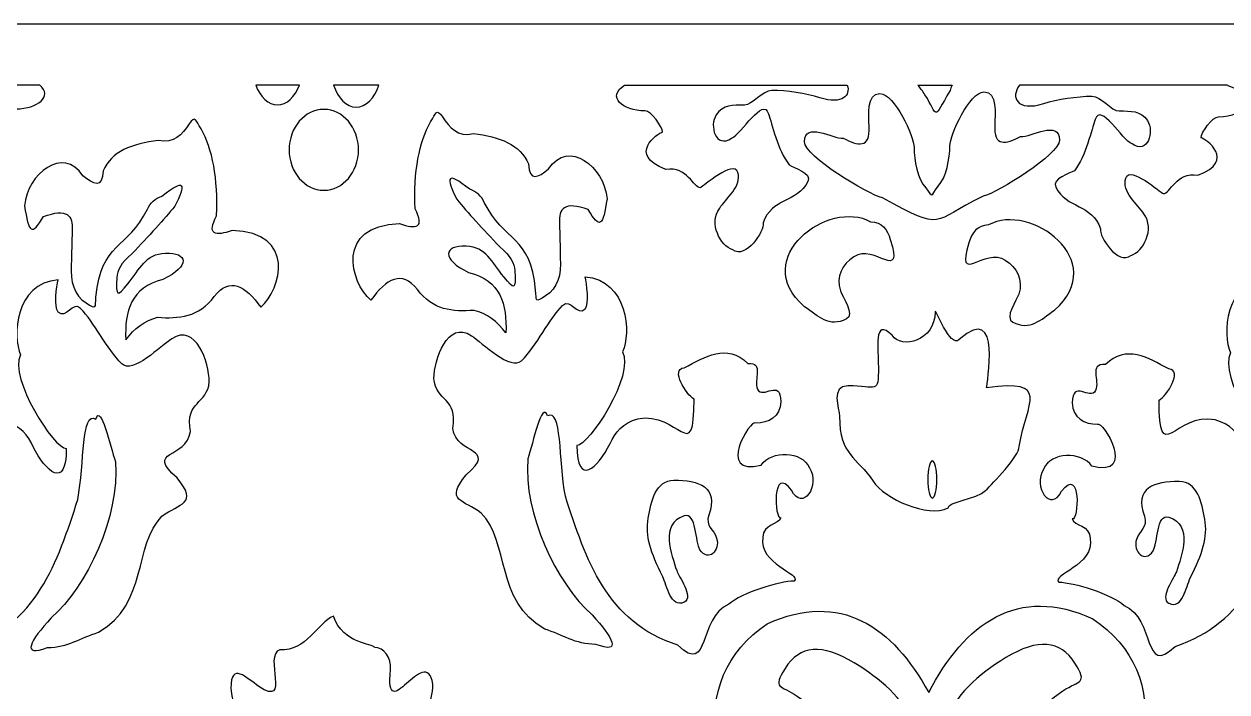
# Model space of a CAD drawing. Header units: centimetres. Extents: x 1.5 to 14.1, y -9 to -1.5.
# Drawn here: x 6.787 to 10.744, y -3.678 to -1.481 of the extents above; entities that cross this region are included whole.
import ezdxf

# ---------------------------------------------------------------- set-up
doc = ezdxf.new("R2010")
doc.units = ezdxf.units.CM
doc.header["$MEASUREMENT"] = 0
doc.layers.add('layer 1', color=7, linetype='Continuous')

msp = doc.modelspace()

# ---------------------------------------------------------------- linework, layer by layer
at = {"layer": 'layer 1', "color": 250}
for points, knots in [([(1.76456, -9.00021), (1.76456, -9.00021), (1.50051, -9.00021), (1.50051, -9.00021), (1.50051, -9.00021), (1.50051, -9.00021), (1.50051, -1.48079), (1.50051, -1.48079), (1.50051, -1.48079), (1.50051, -1.48079), (14.10186, -1.48079), (14.10186, -1.48079), (14.10186, -1.48079), (14.10186, -1.48079), (14.10186, -9.00021), (14.10186, -9.00021), (14.10186, -9.00021), (14.10186, -9.00021), (1.76456, -9.00021), (1.76456, -9.00021)], [0, 0, 0, 0, 0.1666667, 0.1666667, 0.1666667, 0.1666667, 0.3333333, 0.3333333, 0.3333333, 0.3333333, 0.5, 0.5, 0.5, 0.5, 0.6666667, 0.6666667, 0.6666667, 0.6666667, 1, 1, 1, 1]), ([(6.83854, -1.68192), (6.88286, -1.71843), (6.83094, -1.75965), (6.76176, -1.75966), (6.76176, -1.75966), (6.74128, -1.75966), (6.70405, -1.81205), (6.70405, -1.82889), (6.70405, -1.82889), (6.71829, -1.83282), (6.82286, -1.90339), (6.69289, -1.9524), (6.69289, -1.9524), (6.62245, -1.93917), (6.60236, -2.0147), (6.57934, -2.01227), (6.57934, -2.01227), (6.5719, -2.0104), (6.46952, -1.91871), (6.45648, -1.96175), (6.45648, -1.96175), (6.4416, -2.00666), (6.49558, -2.04783), (6.51606, -2.07964), (6.51606, -2.07964), (6.55281, -2.13016), (6.51403, -2.20376), (6.47324, -2.21624), (6.47324, -2.21624), (6.42977, -2.25009), (6.36854, -2.1544), (6.37272, -2.12829), (6.37272, -2.12829), (6.34666, -2.04596), (6.26104, -2.0628), (6.22567, -1.99169), (6.22567, -1.99169), (6.21265, -1.96362), (6.27221, -1.94678), (6.2871, -1.93742), (6.2871, -1.93742), (6.3262, -1.88727), (6.34295, -1.80219), (6.35597, -1.76901), (6.35597, -1.76901), (6.37208, -1.71104), (6.4453, -1.8364), (6.47696, -1.84948), (6.47696, -1.84948), (6.52908, -1.88503), (6.55142, -1.80831), (6.52722, -1.77275), (6.52722, -1.77275), (6.50488, -1.73907), (6.47324, -1.74094), (6.43415, -1.74094), (6.43415, -1.74094), (6.40995, -1.74094), (6.37459, -1.69229), (6.3448, -1.69229), (6.3448, -1.69229), (6.29641, -1.69229), (6.23126, -1.70165), (6.18659, -1.71662), (6.18659, -1.71662), (6.11569, -1.73799), (6.08906, -1.71274), (6.09455, -1.68192), (6.09455, -1.68192), (6.09455, -1.68192), (6.83854, -1.68192), (6.83854, -1.68192)], [0, 0, 0, 0, 0.0526316, 0.0526316, 0.0526316, 0.0526316, 0.1052632, 0.1052632, 0.1052632, 0.1052632, 0.1578947, 0.1578947, 0.1578947, 0.1578947, 0.2105263, 0.2105263, 0.2105263, 0.2105263, 0.2631579, 0.2631579, 0.2631579, 0.2631579, 0.3157895, 0.3157895, 0.3157895, 0.3157895, 0.3684211, 0.3684211, 0.3684211, 0.3684211, 0.4210526, 0.4210526, 0.4210526, 0.4210526, 0.4736842, 0.4736842, 0.4736842, 0.4736842, 0.5263158, 0.5263158, 0.5263158, 0.5263158, 0.5789474, 0.5789474, 0.5789474, 0.5789474, 0.6315789, 0.6315789, 0.6315789, 0.6315789, 0.6842105, 0.6842105, 0.6842105, 0.6842105, 0.7368421, 0.7368421, 0.7368421, 0.7368421, 0.7894737, 0.7894737, 0.7894737, 0.7894737, 0.8421053, 0.8421053, 0.8421053, 0.8421053, 0.8947368, 0.8947368, 0.8947368, 0.8947368, 1, 1, 1, 1]), ([(7.69251, -1.68192), (7.67784, -1.72054), (7.65117, -1.74648), (7.6208, -1.74648), (7.6208, -1.74648), (7.59043, -1.74648), (7.56374, -1.72054), (7.54907, -1.68192), (7.54907, -1.68192), (7.54907, -1.68192), (7.69251, -1.68192), (7.69251, -1.68192)], [0, 0, 0, 0, 0.25, 0.25, 0.25, 0.25, 0.5, 0.5, 0.5, 0.5, 1, 1, 1, 1]), ([(7.95386, -1.68192), (7.93993, -1.7247), (7.9118, -1.75407), (7.87947, -1.75407), (7.87947, -1.75407), (7.84715, -1.75407), (7.819, -1.7247), (7.80507, -1.68192), (7.80507, -1.68192), (7.80507, -1.68192), (7.95386, -1.68192), (7.95386, -1.68192)], [0, 0, 0, 0, 0.25, 0.25, 0.25, 0.25, 0.5, 0.5, 0.5, 0.5, 1, 1, 1, 1]), ([(8.76212, -1.68192), (8.70171, -1.71991), (8.75576, -1.76651), (8.82932, -1.76651), (8.82932, -1.76651), (8.84979, -1.76651), (8.88702, -1.81891), (8.88702, -1.83575), (8.88702, -1.83575), (8.87278, -1.83967), (8.76821, -1.91024), (8.89819, -1.95925), (8.89819, -1.95925), (8.96862, -1.94602), (8.98871, -2.02156), (9.01173, -2.01913), (9.01173, -2.01913), (9.01918, -2.01726), (9.12155, -1.92557), (9.13459, -1.96861), (9.13459, -1.96861), (9.14947, -2.01352), (9.0955, -2.05469), (9.07502, -2.0865), (9.07502, -2.0865), (9.03827, -2.13702), (9.07704, -2.21061), (9.11783, -2.22309), (9.11783, -2.22309), (9.16131, -2.25694), (9.22254, -2.16125), (9.21835, -2.13515), (9.21835, -2.13515), (9.24441, -2.05281), (9.33004, -2.06965), (9.3654, -1.99855), (9.3654, -1.99855), (9.37843, -1.97048), (9.31886, -1.95364), (9.30397, -1.94428), (9.30397, -1.94428), (9.26488, -1.89412), (9.24812, -1.80905), (9.2351, -1.77587), (9.2351, -1.77587), (9.21899, -1.71789), (9.14577, -1.84325), (9.11411, -1.85633), (9.11411, -1.85633), (9.06199, -1.89188), (9.03965, -1.81516), (9.06386, -1.77961), (9.06386, -1.77961), (9.08619, -1.74593), (9.11783, -1.7478), (9.15692, -1.7478), (9.15692, -1.7478), (9.18112, -1.7478), (9.21649, -1.69915), (9.24627, -1.69915), (9.24627, -1.69915), (9.29467, -1.69915), (9.35981, -1.7085), (9.40448, -1.72347), (9.40448, -1.72347), (9.48058, -1.74641), (9.50569, -1.71564), (9.4948, -1.68192), (9.4948, -1.68192), (9.4948, -1.68192), (8.76212, -1.68192), (8.76212, -1.68192)], [0, 0, 0, 0, 0.0526316, 0.0526316, 0.0526316, 0.0526316, 0.1052632, 0.1052632, 0.1052632, 0.1052632, 0.1578947, 0.1578947, 0.1578947, 0.1578947, 0.2105263, 0.2105263, 0.2105263, 0.2105263, 0.2631579, 0.2631579, 0.2631579, 0.2631579, 0.3157895, 0.3157895, 0.3157895, 0.3157895, 0.3684211, 0.3684211, 0.3684211, 0.3684211, 0.4210526, 0.4210526, 0.4210526, 0.4210526, 0.4736842, 0.4736842, 0.4736842, 0.4736842, 0.5263158, 0.5263158, 0.5263158, 0.5263158, 0.5789474, 0.5789474, 0.5789474, 0.5789474, 0.6315789, 0.6315789, 0.6315789, 0.6315789, 0.6842105, 0.6842105, 0.6842105, 0.6842105, 0.7368421, 0.7368421, 0.7368421, 0.7368421, 0.7894737, 0.7894737, 0.7894737, 0.7894737, 0.8421053, 0.8421053, 0.8421053, 0.8421053, 0.8947368, 0.8947368, 0.8947368, 0.8947368, 1, 1, 1, 1]), ([(9.72698, -1.68192), (9.73517, -1.69163), (9.74308, -1.70198), (9.75036, -1.71332), (9.75036, -1.71332), (9.79597, -1.78431), (9.77378, -1.8008), (9.83295, -1.69978), (9.83295, -1.69978), (9.83419, -1.69408), (9.83648, -1.6881), (9.83959, -1.68192), (9.83959, -1.68192), (9.83959, -1.68192), (9.72698, -1.68192), (9.72698, -1.68192)], [0, 0, 0, 0, 0.2, 0.2, 0.2, 0.2, 0.4, 0.4, 0.4, 0.4, 0.6, 0.6, 0.6, 0.6, 1, 1, 1, 1]), ([(10.74408, -1.68192), (10.74542, -1.68274), (10.74672, -1.68358), (10.74799, -1.68445), (10.74799, -1.68445), (10.8599, -1.72374), (10.80102, -1.7855), (10.71634, -1.7855), (10.71634, -1.7855), (10.69587, -1.7855), (10.65865, -1.8379), (10.65865, -1.85474), (10.65865, -1.85474), (10.67288, -1.85866), (10.77746, -1.92923), (10.64747, -1.97824), (10.64747, -1.97824), (10.57705, -1.96501), (10.55696, -2.04054), (10.53393, -2.03812), (10.53393, -2.03812), (10.52648, -2.03625), (10.42411, -1.94456), (10.41108, -1.9876), (10.41108, -1.9876), (10.39619, -2.0325), (10.45016, -2.07367), (10.47064, -2.10548), (10.47064, -2.10548), (10.5074, -2.156), (10.46863, -2.2296), (10.42783, -2.24208), (10.42783, -2.24208), (10.38435, -2.27593), (10.32313, -2.18024), (10.32731, -2.15414), (10.32731, -2.15414), (10.30125, -2.0718), (10.21563, -2.08864), (10.18026, -2.01754), (10.18026, -2.01754), (10.16723, -1.98947), (10.2268, -1.97262), (10.24169, -1.96327), (10.24169, -1.96327), (10.28079, -1.91311), (10.29754, -1.82803), (10.31056, -1.79486), (10.31056, -1.79486), (10.32667, -1.73688), (10.39989, -1.86224), (10.43155, -1.87532), (10.43155, -1.87532), (10.48367, -1.91087), (10.50601, -1.83415), (10.48181, -1.7986), (10.48181, -1.7986), (10.45947, -1.76492), (10.42783, -1.76679), (10.38874, -1.76679), (10.38874, -1.76679), (10.36454, -1.76679), (10.32917, -1.71813), (10.2994, -1.71813), (10.2994, -1.71813), (10.25099, -1.71813), (10.18585, -1.72749), (10.14118, -1.74246), (10.14118, -1.74246), (10.05078, -1.76971), (10.03234, -1.72118), (10.06074, -1.68192), (10.06074, -1.68192), (10.06074, -1.68192), (10.74408, -1.68192), (10.74408, -1.68192)], [0, 0, 0, 0, 0.05, 0.05, 0.05, 0.05, 0.1, 0.1, 0.1, 0.1, 0.15, 0.15, 0.15, 0.15, 0.2, 0.2, 0.2, 0.2, 0.25, 0.25, 0.25, 0.25, 0.3, 0.3, 0.3, 0.3, 0.35, 0.35, 0.35, 0.35, 0.4, 0.4, 0.4, 0.4, 0.45, 0.45, 0.45, 0.45, 0.5, 0.5, 0.5, 0.5, 0.55, 0.55, 0.55, 0.55, 0.6, 0.6, 0.6, 0.6, 0.65, 0.65, 0.65, 0.65, 0.7, 0.7, 0.7, 0.7, 0.75, 0.75, 0.75, 0.75, 0.8, 0.8, 0.8, 0.8, 0.85, 0.85, 0.85, 0.85, 0.9, 0.9, 0.9, 0.9, 1, 1, 1, 1]), ([(9.60237, -1.70943), (9.55643, -1.70943), (9.56648, -1.78447), (9.56648, -1.81767), (9.56648, -1.81767), (9.57129, -1.89176), (9.52917, -1.88118), (9.48178, -1.85663), (9.48178, -1.85663), (9.44733, -1.85952), (9.35402, -1.7989), (9.35402, -1.86818), (9.35402, -1.86818), (9.35402, -1.91571), (9.56074, -2.04018), (9.61067, -2.0529), (9.61067, -2.0529), (9.81904, -2.1656), (9.76586, -2.13139), (9.94132, -2.04748), (9.94132, -2.04748), (9.99125, -2.03476), (10.19254, -1.91028), (10.19254, -1.86275), (10.19254, -1.86275), (10.19254, -1.79348), (10.09923, -1.85409), (10.06478, -1.85121), (10.06478, -1.85121), (10.01739, -1.87575), (9.97528, -1.88634), (9.98008, -1.81224), (9.98008, -1.81224), (9.98008, -1.77905), (9.99013, -1.704), (9.94419, -1.704), (9.94419, -1.704), (9.8971, -1.704), (9.83222, -1.84525), (9.83222, -1.88151), (9.83222, -1.88151), (9.83222, -1.92192), (9.82073, -1.98686), (9.79345, -2.01429), (9.79345, -2.01429), (9.76797, -2.04861), (9.77846, -2.05387), (9.7531, -2.01971), (9.7531, -2.01971), (9.72583, -1.99229), (9.71435, -1.92734), (9.71435, -1.88694), (9.71435, -1.88694), (9.71435, -1.85067), (9.64945, -1.70943), (9.60237, -1.70943)], [0, 0, 0, 0, 0.0666667, 0.0666667, 0.0666667, 0.0666667, 0.1333333, 0.1333333, 0.1333333, 0.1333333, 0.2, 0.2, 0.2, 0.2, 0.2666667, 0.2666667, 0.2666667, 0.2666667, 0.3333333, 0.3333333, 0.3333333, 0.3333333, 0.4, 0.4, 0.4, 0.4, 0.4666667, 0.4666667, 0.4666667, 0.4666667, 0.5333333, 0.5333333, 0.5333333, 0.5333333, 0.6, 0.6, 0.6, 0.6, 0.6666667, 0.6666667, 0.6666667, 0.6666667, 0.7333333, 0.7333333, 0.7333333, 0.7333333, 0.8, 0.8, 0.8, 0.8, 0.8666667, 0.8666667, 0.8666667, 0.8666667, 1, 1, 1, 1]), ([(7.36899, -1.82563), (7.40626, -1.89026), (7.42572, -1.99026), (7.42019, -2.11149), (7.42019, -2.11149), (7.3873, -2.17349), (7.41542, -2.17945), (7.4713, -2.15995), (7.4713, -2.15995), (7.68362, -2.16638), (7.63297, -2.35346), (7.56583, -2.41247), (7.56583, -2.41247), (7.51473, -2.34103), (7.46362, -2.31212), (7.41254, -2.37676), (7.41254, -2.37676), (7.36246, -2.44576), (7.29546, -2.4503), (7.22602, -2.44563), (7.22602, -2.44563), (7.18387, -2.45583), (7.1498, -2.48219), (7.12127, -2.5196), (7.12127, -2.5196), (7.1178, -2.42476), (7.13823, -2.34737), (7.24391, -2.32064), (7.24391, -2.32064), (7.33588, -2.2776), (7.32479, -2.23092), (7.25206, -2.23424), (7.25206, -2.23424), (7.18591, -2.23725), (7.16822, -2.28686), (7.12846, -2.33507), (7.12846, -2.33507), (7.09284, -2.37824), (7.08849, -2.37968), (7.09253, -2.3146), (7.09253, -2.3146), (7.09394, -2.29188), (7.10453, -2.26689), (7.1417, -2.23647), (7.1417, -2.23647), (7.19738, -2.17831), (7.24757, -2.12269), (7.28306, -2.08014), (7.28306, -2.08014), (7.31801, -2.00775), (7.31852, -1.9848), (7.2401, -2.04708), (7.2401, -2.04708), (7.21775, -2.05432), (7.20254, -2.06953), (7.19249, -2.09021), (7.19249, -2.09021), (7.12895, -2.221), (7.03876, -2.19875), (7.0235, -2.37907), (7.0235, -2.37907), (7.0206, -2.41339), (7.0274, -2.42188), (6.99076, -2.39794), (6.99076, -2.39794), (6.95205, -2.37265), (6.93819, -2.32907), (6.94242, -2.27218), (6.94242, -2.27218), (6.94327, -2.23477), (6.94413, -2.19736), (6.94497, -2.15995), (6.94497, -2.15995), (6.94919, -2.11053), (6.92789, -2.08548), (6.85044, -2.11404), (6.85044, -2.11404), (6.81162, -2.18009), (6.80253, -2.16818), (6.78854, -2.07833), (6.78854, -2.07833), (6.7972, -1.97307), (6.91644, -1.88014), (6.98074, -1.98018), (6.98074, -1.98018), (7.01491, -2.00843), (7.04508, -2.02422), (7.04717, -1.96355), (7.04717, -1.96355), (7.074, -1.90075), (7.14141, -1.8737), (7.22857, -1.86407), (7.22857, -1.86407), (7.28045, -1.87569), (7.30634, -1.84407), (7.33034, -1.80933), (7.33034, -1.80933), (7.35044, -1.78026), (7.35186, -1.79594), (7.36899, -1.82563)], [0, 0, 0, 0, 0.0384615, 0.0384615, 0.0384615, 0.0384615, 0.0769231, 0.0769231, 0.0769231, 0.0769231, 0.1153846, 0.1153846, 0.1153846, 0.1153846, 0.1538462, 0.1538462, 0.1538462, 0.1538462, 0.1923077, 0.1923077, 0.1923077, 0.1923077, 0.2307692, 0.2307692, 0.2307692, 0.2307692, 0.2692308, 0.2692308, 0.2692308, 0.2692308, 0.3076923, 0.3076923, 0.3076923, 0.3076923, 0.3461538, 0.3461538, 0.3461538, 0.3461538, 0.3846154, 0.3846154, 0.3846154, 0.3846154, 0.4230769, 0.4230769, 0.4230769, 0.4230769, 0.4615385, 0.4615385, 0.4615385, 0.4615385, 0.5, 0.5, 0.5, 0.5, 0.5384615, 0.5384615, 0.5384615, 0.5384615, 0.5769231, 0.5769231, 0.5769231, 0.5769231, 0.6153846, 0.6153846, 0.6153846, 0.6153846, 0.6538462, 0.6538462, 0.6538462, 0.6538462, 0.6923077, 0.6923077, 0.6923077, 0.6923077, 0.7307692, 0.7307692, 0.7307692, 0.7307692, 0.7692308, 0.7692308, 0.7692308, 0.7692308, 0.8076923, 0.8076923, 0.8076923, 0.8076923, 0.8461538, 0.8461538, 0.8461538, 0.8461538, 0.8846154, 0.8846154, 0.8846154, 0.8846154, 0.9230769, 0.9230769, 0.9230769, 0.9230769, 1, 1, 1, 1]), ([(7.65884, -1.89459), (7.65884, -1.82138), (7.7101, -1.76167), (7.77296, -1.76167), (7.77296, -1.76167), (7.83582, -1.76167), (7.88708, -1.82138), (7.88708, -1.89459), (7.88708, -1.89459), (7.88708, -1.96779), (7.83582, -2.0275), (7.77296, -2.0275), (7.77296, -2.0275), (7.7101, -2.0275), (7.65884, -1.96779), (7.65884, -1.89459)], [0, 0, 0, 0, 0.2, 0.2, 0.2, 0.2, 0.4, 0.4, 0.4, 0.4, 0.6, 0.6, 0.6, 0.6, 1, 1, 1, 1]), ([(8.1243, -1.80285), (8.08702, -1.86747), (8.06756, -1.96748), (8.07308, -2.0887), (8.07308, -2.0887), (8.10598, -2.15071), (8.07786, -2.15667), (8.02199, -2.13717), (8.02199, -2.13717), (7.80966, -2.14359), (7.8603, -2.33068), (7.92745, -2.38969), (7.92745, -2.38969), (7.97856, -2.31825), (8.02967, -2.28933), (8.08075, -2.35397), (8.08075, -2.35397), (8.13082, -2.42297), (8.19782, -2.42751), (8.26726, -2.42284), (8.26726, -2.42284), (8.30941, -2.43304), (8.34348, -2.4594), (8.37202, -2.49681), (8.37202, -2.49681), (8.37548, -2.40197), (8.35506, -2.32459), (8.24938, -2.29786), (8.24938, -2.29786), (8.1574, -2.25481), (8.1685, -2.20814), (8.24122, -2.21146), (8.24122, -2.21146), (8.30737, -2.21447), (8.32507, -2.26407), (8.36483, -2.31228), (8.36483, -2.31228), (8.40045, -2.35546), (8.40479, -2.3569), (8.40076, -2.29181), (8.40076, -2.29181), (8.39935, -2.26909), (8.38876, -2.2441), (8.35158, -2.21369), (8.35158, -2.21369), (8.2959, -2.15552), (8.24571, -2.09991), (8.21022, -2.05735), (8.21022, -2.05735), (8.17527, -1.98497), (8.17477, -1.96201), (8.25318, -2.02429), (8.25318, -2.02429), (8.27554, -2.03153), (8.29074, -2.04674), (8.30079, -2.06742), (8.30079, -2.06742), (8.36433, -2.19822), (8.45453, -2.17597), (8.46978, -2.35629), (8.46978, -2.35629), (8.47268, -2.3906), (8.46589, -2.39909), (8.50252, -2.37516), (8.50252, -2.37516), (8.54124, -2.34986), (8.55509, -2.30628), (8.55086, -2.2494), (8.55086, -2.2494), (8.55001, -2.21198), (8.54916, -2.17457), (8.54831, -2.13717), (8.54831, -2.13717), (8.5441, -2.08774), (8.5654, -2.06269), (8.64284, -2.09125), (8.64284, -2.09125), (8.68167, -2.1573), (8.69076, -2.1454), (8.70474, -2.05554), (8.70474, -2.05554), (8.69609, -1.95029), (8.57685, -1.85735), (8.51254, -1.95739), (8.51254, -1.95739), (8.47837, -1.98564), (8.4482, -2.00144), (8.44612, -1.94076), (8.44612, -1.94076), (8.41928, -1.87796), (8.35188, -1.85091), (8.26471, -1.84128), (8.26471, -1.84128), (8.21284, -1.8529), (8.18695, -1.82128), (8.16294, -1.78654), (8.16294, -1.78654), (8.14285, -1.75748), (8.14142, -1.77315), (8.1243, -1.80285)], [0, 0, 0, 0, 0.0384615, 0.0384615, 0.0384615, 0.0384615, 0.0769231, 0.0769231, 0.0769231, 0.0769231, 0.1153846, 0.1153846, 0.1153846, 0.1153846, 0.1538462, 0.1538462, 0.1538462, 0.1538462, 0.1923077, 0.1923077, 0.1923077, 0.1923077, 0.2307692, 0.2307692, 0.2307692, 0.2307692, 0.2692308, 0.2692308, 0.2692308, 0.2692308, 0.3076923, 0.3076923, 0.3076923, 0.3076923, 0.3461538, 0.3461538, 0.3461538, 0.3461538, 0.3846154, 0.3846154, 0.3846154, 0.3846154, 0.4230769, 0.4230769, 0.4230769, 0.4230769, 0.4615385, 0.4615385, 0.4615385, 0.4615385, 0.5, 0.5, 0.5, 0.5, 0.5384615, 0.5384615, 0.5384615, 0.5384615, 0.5769231, 0.5769231, 0.5769231, 0.5769231, 0.6153846, 0.6153846, 0.6153846, 0.6153846, 0.6538462, 0.6538462, 0.6538462, 0.6538462, 0.6923077, 0.6923077, 0.6923077, 0.6923077, 0.7307692, 0.7307692, 0.7307692, 0.7307692, 0.7692308, 0.7692308, 0.7692308, 0.7692308, 0.8076923, 0.8076923, 0.8076923, 0.8076923, 0.8461538, 0.8461538, 0.8461538, 0.8461538, 0.8846154, 0.8846154, 0.8846154, 0.8846154, 0.9230769, 0.9230769, 0.9230769, 0.9230769, 1, 1, 1, 1]), ([(9.63637, -2.18923), (9.62664, -2.15773), (9.60851, -2.13097), (9.5715, -2.13097), (9.5715, -2.13097), (9.43547, -2.0548), (9.16979, -2.24902), (9.35426, -2.41088), (9.35426, -2.41088), (9.40169, -2.44318), (9.43382, -2.4801), (9.49195, -2.45087), (9.49195, -2.45087), (9.52102, -2.43703), (9.47818, -2.37705), (9.47206, -2.35859), (9.47206, -2.35859), (9.45676, -2.31092), (9.47818, -2.27092), (9.51643, -2.24632), (9.51643, -2.24632), (9.58292, -2.20175), (9.68128, -2.33458), (9.63637, -2.18923)], [0, 0, 0, 0, 0.1428571, 0.1428571, 0.1428571, 0.1428571, 0.2857143, 0.2857143, 0.2857143, 0.2857143, 0.4285714, 0.4285714, 0.4285714, 0.4285714, 0.5714286, 0.5714286, 0.5714286, 0.5714286, 0.7142857, 0.7142857, 0.7142857, 0.7142857, 1, 1, 1, 1]), ([(9.89472, -2.20008), (9.90445, -2.16858), (9.92258, -2.14181), (9.95959, -2.14181), (9.95959, -2.14181), (10.09561, -2.06565), (10.3613, -2.25987), (10.17683, -2.42173), (10.17683, -2.42173), (10.1294, -2.45403), (10.09727, -2.49094), (10.03914, -2.46172), (10.03914, -2.46172), (10.01007, -2.44788), (10.05291, -2.3879), (10.05903, -2.36944), (10.05903, -2.36944), (10.07433, -2.32176), (10.05291, -2.28177), (10.01466, -2.25717), (10.01466, -2.25717), (9.94816, -2.2126), (9.84981, -2.34543), (9.89472, -2.20008)], [0, 0, 0, 0, 0.1428571, 0.1428571, 0.1428571, 0.1428571, 0.2857143, 0.2857143, 0.2857143, 0.2857143, 0.4285714, 0.4285714, 0.4285714, 0.4285714, 0.5714286, 0.5714286, 0.5714286, 0.5714286, 0.7142857, 0.7142857, 0.7142857, 0.7142857, 1, 1, 1, 1]), ([(6.89925, -2.32248), (6.89338, -2.34302), (6.88456, -2.41347), (6.89925, -2.42814), (6.89925, -2.42814), (6.92571, -2.45456), (6.9463, -2.38999), (6.97275, -2.4164), (6.97275, -2.4164), (7.01685, -2.46043), (7.05801, -2.54848), (7.108, -2.59838), (7.108, -2.59838), (7.14327, -2.6336), (7.23736, -2.53968), (7.27263, -2.5162), (7.27263, -2.5162), (7.35202, -2.46336), (7.39611, -2.59544), (7.39611, -2.65708), (7.39611, -2.65708), (7.38984, -2.73509), (7.31555, -2.71793), (7.33437, -2.82144), (7.33437, -2.82144), (7.3205, -2.91244), (7.18309, -2.88014), (7.29027, -2.97407), (7.29027, -2.97407), (7.36278, -3.06251), (7.29778, -3.0554), (7.2403, -3.10028), (7.2403, -3.10028), (7.14621, -3.1942), (7.1962, -3.38792), (7.03155, -3.48184), (7.03155, -3.48184), (6.97275, -3.49945), (6.9316, -3.53174), (6.86397, -3.53174), (6.86397, -3.53174), (6.77528, -3.56525), (6.807, -3.51004), (6.87609, -3.43426), (6.87609, -3.43426), (6.99325, -3.33196), (7.10253, -3.10015), (7.08741, -2.92124), (7.08741, -2.92124), (7.06978, -2.86841), (7.04037, -2.72752), (7.02273, -2.78035), (7.02273, -2.78035), (6.97487, -2.75093), (6.98565, -2.92607), (6.96393, -3.04451), (6.96393, -3.04451), (6.89631, -3.2529), (6.8287, -3.45836), (6.59349, -3.53467), (6.59349, -3.53467), (6.48645, -3.63708), (6.53032, -3.44489), (6.42591, -3.39966), (6.42591, -3.39966), (6.38551, -3.3627), (6.25763, -3.32306), (6.21129, -3.32335), (6.21129, -3.32335), (6.18418, -3.29899), (6.32978, -3.26777), (6.3142, -3.17953), (6.3142, -3.17953), (6.3142, -3.1355), (6.26127, -3.13844), (6.2554, -3.11495), (6.2554, -3.11495), (6.27623, -3.12327), (6.28554, -2.93738), (6.22012, -3.02397), (6.22012, -3.02397), (6.18484, -3.09734), (6.1231, -3.00929), (6.16132, -2.95059), (6.16132, -2.95059), (6.18484, -2.89497), (6.28481, -2.89161), (6.32008, -2.94178), (6.32008, -2.94178), (6.47164, -2.98126), (6.35421, -2.78736), (6.33772, -2.80383), (6.33772, -2.80383), (6.29656, -2.80383), (6.2554, -2.78329), (6.2554, -2.73339), (6.2554, -2.73339), (6.2554, -2.65414), (6.3142, -2.72752), (6.33184, -2.6923), (6.33184, -2.6923), (6.34654, -2.66002), (6.30832, -2.60425), (6.36417, -2.60718), (6.36417, -2.60718), (6.43376, -2.54071), (6.50334, -2.58453), (6.57292, -2.62186), (6.57292, -2.62186), (6.61938, -2.62597), (6.56665, -2.71069), (6.54058, -2.72459), (6.54058, -2.72459), (6.54058, -2.95086), (6.59056, -2.7626), (6.7258, -2.78916), (6.7258, -2.78916), (6.77577, -2.80383), (6.79929, -2.83319), (6.81694, -2.87134), (6.81694, -2.87134), (6.8581, -2.95353), (6.92571, -3.01516), (6.92571, -2.87721), (6.92571, -2.87721), (6.88745, -2.87895), (6.73456, -2.64562), (6.77577, -2.56903), (6.77577, -2.56903), (6.74741, -2.50982), (6.75732, -2.33317), (6.89925, -2.32248)], [0, 0, 0, 0, 0.0294118, 0.0294118, 0.0294118, 0.0294118, 0.0588235, 0.0588235, 0.0588235, 0.0588235, 0.0882353, 0.0882353, 0.0882353, 0.0882353, 0.1176471, 0.1176471, 0.1176471, 0.1176471, 0.1470588, 0.1470588, 0.1470588, 0.1470588, 0.1764706, 0.1764706, 0.1764706, 0.1764706, 0.2058824, 0.2058824, 0.2058824, 0.2058824, 0.2352941, 0.2352941, 0.2352941, 0.2352941, 0.2647059, 0.2647059, 0.2647059, 0.2647059, 0.2941176, 0.2941176, 0.2941176, 0.2941176, 0.3235294, 0.3235294, 0.3235294, 0.3235294, 0.3529412, 0.3529412, 0.3529412, 0.3529412, 0.3823529, 0.3823529, 0.3823529, 0.3823529, 0.4117647, 0.4117647, 0.4117647, 0.4117647, 0.4411765, 0.4411765, 0.4411765, 0.4411765, 0.4705882, 0.4705882, 0.4705882, 0.4705882, 0.5, 0.5, 0.5, 0.5, 0.5294118, 0.5294118, 0.5294118, 0.5294118, 0.5588235, 0.5588235, 0.5588235, 0.5588235, 0.5882353, 0.5882353, 0.5882353, 0.5882353, 0.6176471, 0.6176471, 0.6176471, 0.6176471, 0.6470588, 0.6470588, 0.6470588, 0.6470588, 0.6764706, 0.6764706, 0.6764706, 0.6764706, 0.7058824, 0.7058824, 0.7058824, 0.7058824, 0.7352941, 0.7352941, 0.7352941, 0.7352941, 0.7647059, 0.7647059, 0.7647059, 0.7647059, 0.7941176, 0.7941176, 0.7941176, 0.7941176, 0.8235294, 0.8235294, 0.8235294, 0.8235294, 0.8529412, 0.8529412, 0.8529412, 0.8529412, 0.8823529, 0.8823529, 0.8823529, 0.8823529, 0.9117647, 0.9117647, 0.9117647, 0.9117647, 0.9411765, 0.9411765, 0.9411765, 0.9411765, 1, 1, 1, 1]), ([(8.63207, -2.31235), (8.63795, -2.3329), (8.64677, -2.40334), (8.63207, -2.41802), (8.63207, -2.41802), (8.60561, -2.44443), (8.58503, -2.37986), (8.55857, -2.40628), (8.55857, -2.40628), (8.51447, -2.4503), (8.47331, -2.53835), (8.42333, -2.58825), (8.42333, -2.58825), (8.38805, -2.62347), (8.29397, -2.52955), (8.25869, -2.50607), (8.25869, -2.50607), (8.17931, -2.45324), (8.13521, -2.58532), (8.13521, -2.64695), (8.13521, -2.64695), (8.14149, -2.72496), (8.21577, -2.70781), (8.19695, -2.81132), (8.19695, -2.81132), (8.21083, -2.90232), (8.34823, -2.87002), (8.24105, -2.96394), (8.24105, -2.96394), (8.16854, -3.05239), (8.23354, -3.04527), (8.29103, -3.09015), (8.29103, -3.09015), (8.38511, -3.18408), (8.33513, -3.37779), (8.49977, -3.47171), (8.49977, -3.47171), (8.55857, -3.48932), (8.59973, -3.52161), (8.66735, -3.52161), (8.66735, -3.52161), (8.75605, -3.55512), (8.72433, -3.49992), (8.65524, -3.42413), (8.65524, -3.42413), (8.53807, -3.32183), (8.4288, -3.09003), (8.44391, -2.91111), (8.44391, -2.91111), (8.46155, -2.85828), (8.49095, -2.71739), (8.50859, -2.77023), (8.50859, -2.77023), (8.55646, -2.7408), (8.54567, -2.91594), (8.56739, -3.03438), (8.56739, -3.03438), (8.63501, -3.24278), (8.70263, -3.44823), (8.93783, -3.52454), (8.93783, -3.52454), (9.04488, -3.62695), (9.001, -3.43477), (9.10541, -3.38953), (9.10541, -3.38953), (9.14582, -3.35257), (9.2737, -3.31293), (9.32002, -3.31322), (9.32002, -3.31322), (9.34714, -3.28886), (9.20154, -3.25764), (9.21712, -3.1694), (9.21712, -3.1694), (9.21712, -3.12537), (9.27005, -3.12831), (9.27593, -3.10483), (9.27593, -3.10483), (9.2551, -3.11314), (9.24579, -2.92725), (9.31121, -3.01384), (9.31121, -3.01384), (9.34648, -3.08721), (9.40822, -2.99916), (9.37, -2.94046), (9.37, -2.94046), (9.34648, -2.88484), (9.24652, -2.88148), (9.21125, -2.93166), (9.21125, -2.93166), (9.05969, -2.97113), (9.17711, -2.77723), (9.1936, -2.79371), (9.1936, -2.79371), (9.23477, -2.79371), (9.27593, -2.77316), (9.27593, -2.72326), (9.27593, -2.72326), (9.27593, -2.64402), (9.21712, -2.71739), (9.19949, -2.68217), (9.19949, -2.68217), (9.18479, -2.64989), (9.22301, -2.59412), (9.16715, -2.59706), (9.16715, -2.59706), (9.09756, -2.53058), (9.02798, -2.5744), (8.95841, -2.61173), (8.95841, -2.61173), (8.91195, -2.61584), (8.96468, -2.70056), (8.99075, -2.71446), (8.99075, -2.71446), (8.99074, -2.94073), (8.94076, -2.75247), (8.80553, -2.77903), (8.80553, -2.77903), (8.75555, -2.79371), (8.73203, -2.82306), (8.71439, -2.86121), (8.71439, -2.86121), (8.67323, -2.9434), (8.60561, -3.00503), (8.60561, -2.86708), (8.60561, -2.86708), (8.64388, -2.86882), (8.79677, -2.6355), (8.75555, -2.5589), (8.75555, -2.5589), (8.78391, -2.49969), (8.77401, -2.32304), (8.63207, -2.31235)], [0, 0, 0, 0, 0.0294118, 0.0294118, 0.0294118, 0.0294118, 0.0588235, 0.0588235, 0.0588235, 0.0588235, 0.0882353, 0.0882353, 0.0882353, 0.0882353, 0.1176471, 0.1176471, 0.1176471, 0.1176471, 0.1470588, 0.1470588, 0.1470588, 0.1470588, 0.1764706, 0.1764706, 0.1764706, 0.1764706, 0.2058824, 0.2058824, 0.2058824, 0.2058824, 0.2352941, 0.2352941, 0.2352941, 0.2352941, 0.2647059, 0.2647059, 0.2647059, 0.2647059, 0.2941176, 0.2941176, 0.2941176, 0.2941176, 0.3235294, 0.3235294, 0.3235294, 0.3235294, 0.3529412, 0.3529412, 0.3529412, 0.3529412, 0.3823529, 0.3823529, 0.3823529, 0.3823529, 0.4117647, 0.4117647, 0.4117647, 0.4117647, 0.4411765, 0.4411765, 0.4411765, 0.4411765, 0.4705882, 0.4705882, 0.4705882, 0.4705882, 0.5, 0.5, 0.5, 0.5, 0.5294118, 0.5294118, 0.5294118, 0.5294118, 0.5588235, 0.5588235, 0.5588235, 0.5588235, 0.5882353, 0.5882353, 0.5882353, 0.5882353, 0.6176471, 0.6176471, 0.6176471, 0.6176471, 0.6470588, 0.6470588, 0.6470588, 0.6470588, 0.6764706, 0.6764706, 0.6764706, 0.6764706, 0.7058824, 0.7058824, 0.7058824, 0.7058824, 0.7352941, 0.7352941, 0.7352941, 0.7352941, 0.7647059, 0.7647059, 0.7647059, 0.7647059, 0.7941176, 0.7941176, 0.7941176, 0.7941176, 0.8235294, 0.8235294, 0.8235294, 0.8235294, 0.8529412, 0.8529412, 0.8529412, 0.8529412, 0.8823529, 0.8823529, 0.8823529, 0.8823529, 0.9117647, 0.9117647, 0.9117647, 0.9117647, 0.9411765, 0.9411765, 0.9411765, 0.9411765, 1, 1, 1, 1]), ([(10.87887, -2.31615), (10.87298, -2.33669), (10.86417, -2.40714), (10.87887, -2.42181), (10.87887, -2.42181), (10.90533, -2.44823), (10.92591, -2.38366), (10.95236, -2.41007), (10.95236, -2.41007), (10.99647, -2.4541), (11.03762, -2.54215), (11.08761, -2.59205), (11.08761, -2.59205), (11.12289, -2.62727), (11.21696, -2.53335), (11.25225, -2.50987), (11.25225, -2.50987), (11.33162, -2.45703), (11.37573, -2.58911), (11.37573, -2.65075), (11.37573, -2.65075), (11.36945, -2.72876), (11.29517, -2.7116), (11.31399, -2.81512), (11.31399, -2.81512), (11.30011, -2.90611), (11.1627, -2.87381), (11.26988, -2.96774), (11.26988, -2.96774), (11.3424, -3.05618), (11.27739, -3.04907), (11.2199, -3.09395), (11.2199, -3.09395), (11.12583, -3.18787), (11.17581, -3.38159), (11.01117, -3.47551), (11.01117, -3.47551), (10.95236, -3.49312), (10.9112, -3.52541), (10.84359, -3.52541), (10.84359, -3.52541), (10.75489, -3.55892), (10.78662, -3.50371), (10.8557, -3.42793), (10.8557, -3.42793), (10.97286, -3.32563), (11.08214, -3.09382), (11.06702, -2.91491), (11.06702, -2.91491), (11.04939, -2.86208), (11.01999, -2.72119), (11.00234, -2.77402), (11.00234, -2.77402), (10.95448, -2.7446), (10.96527, -2.91974), (10.94355, -3.03818), (10.94355, -3.03818), (10.87592, -3.24657), (10.8083, -3.45203), (10.57311, -3.52834), (10.57311, -3.52834), (10.46606, -3.63075), (10.50994, -3.43856), (10.40553, -3.39333), (10.40553, -3.39333), (10.36512, -3.35637), (10.23723, -3.31673), (10.19091, -3.31702), (10.19091, -3.31702), (10.16379, -3.29266), (10.3094, -3.26144), (10.29381, -3.1732), (10.29381, -3.1732), (10.29381, -3.12917), (10.24089, -3.13211), (10.23501, -3.10863), (10.23501, -3.10863), (10.25584, -3.11694), (10.26515, -2.93105), (10.19973, -3.01764), (10.19973, -3.01764), (10.16445, -3.09101), (10.10271, -3.00296), (10.14093, -2.94426), (10.14093, -2.94426), (10.16445, -2.88864), (10.26441, -2.88528), (10.29969, -2.93545), (10.29969, -2.93545), (10.45125, -2.97493), (10.33383, -2.78103), (10.31733, -2.79751), (10.31733, -2.79751), (10.27617, -2.79751), (10.23501, -2.77696), (10.23501, -2.72706), (10.23501, -2.72706), (10.23501, -2.64781), (10.29381, -2.72119), (10.31145, -2.68597), (10.31145, -2.68597), (10.32615, -2.65369), (10.28793, -2.59792), (10.34379, -2.60085), (10.34379, -2.60085), (10.41337, -2.53438), (10.48295, -2.5782), (10.55253, -2.61553), (10.55253, -2.61553), (10.59898, -2.61964), (10.54626, -2.70436), (10.52019, -2.71826), (10.52019, -2.71826), (10.52019, -2.94453), (10.57017, -2.75627), (10.70541, -2.78283), (10.70541, -2.78283), (10.75539, -2.79751), (10.77891, -2.82686), (10.79655, -2.86501), (10.79655, -2.86501), (10.83771, -2.9472), (10.90533, -3.00883), (10.90533, -2.87088), (10.90533, -2.87088), (10.86706, -2.87262), (10.71416, -2.63929), (10.75539, -2.5627), (10.75539, -2.5627), (10.72702, -2.50349), (10.73692, -2.32684), (10.87887, -2.31615)], [0, 0, 0, 0, 0.0294118, 0.0294118, 0.0294118, 0.0294118, 0.0588235, 0.0588235, 0.0588235, 0.0588235, 0.0882353, 0.0882353, 0.0882353, 0.0882353, 0.1176471, 0.1176471, 0.1176471, 0.1176471, 0.1470588, 0.1470588, 0.1470588, 0.1470588, 0.1764706, 0.1764706, 0.1764706, 0.1764706, 0.2058824, 0.2058824, 0.2058824, 0.2058824, 0.2352941, 0.2352941, 0.2352941, 0.2352941, 0.2647059, 0.2647059, 0.2647059, 0.2647059, 0.2941176, 0.2941176, 0.2941176, 0.2941176, 0.3235294, 0.3235294, 0.3235294, 0.3235294, 0.3529412, 0.3529412, 0.3529412, 0.3529412, 0.3823529, 0.3823529, 0.3823529, 0.3823529, 0.4117647, 0.4117647, 0.4117647, 0.4117647, 0.4411765, 0.4411765, 0.4411765, 0.4411765, 0.4705882, 0.4705882, 0.4705882, 0.4705882, 0.5, 0.5, 0.5, 0.5, 0.5294118, 0.5294118, 0.5294118, 0.5294118, 0.5588235, 0.5588235, 0.5588235, 0.5588235, 0.5882353, 0.5882353, 0.5882353, 0.5882353, 0.6176471, 0.6176471, 0.6176471, 0.6176471, 0.6470588, 0.6470588, 0.6470588, 0.6470588, 0.6764706, 0.6764706, 0.6764706, 0.6764706, 0.7058824, 0.7058824, 0.7058824, 0.7058824, 0.7352941, 0.7352941, 0.7352941, 0.7352941, 0.7647059, 0.7647059, 0.7647059, 0.7647059, 0.7941176, 0.7941176, 0.7941176, 0.7941176, 0.8235294, 0.8235294, 0.8235294, 0.8235294, 0.8529412, 0.8529412, 0.8529412, 0.8529412, 0.8823529, 0.8823529, 0.8823529, 0.8823529, 0.9117647, 0.9117647, 0.9117647, 0.9117647, 0.9411765, 0.9411765, 0.9411765, 0.9411765, 1, 1, 1, 1]), ([(9.82694, -3.07262), (9.75951, -3.10541), (9.61776, -3.04328), (9.57973, -2.9846), (9.57973, -2.9846), (9.52787, -2.90522), (9.46909, -2.90176), (9.46909, -2.7706), (9.46909, -2.7706), (9.46909, -2.74644), (9.43798, -2.6705), (9.49676, -2.6705), (9.49676, -2.6705), (9.59356, -2.6705), (9.59702, -2.70157), (9.59702, -2.60837), (9.59702, -2.60837), (9.59702, -2.55315), (9.57973, -2.44269), (9.64197, -2.50482), (9.64197, -2.50482), (9.67308, -2.552), (9.78372, -2.52209), (9.78372, -2.42889), (9.78372, -2.42889), (9.78372, -2.40818), (9.83213, -2.54969), (9.86324, -2.51863), (9.86324, -2.51863), (10.0073, -2.38954), (9.9516, -2.67004), (9.95313, -2.67741), (9.95313, -2.67741), (10.16718, -2.64853), (10.08461, -2.72124), (10.06031, -2.8707), (10.06031, -2.8707), (10.06031, -2.90176), (9.97388, -2.99151), (9.94967, -3.01567), (9.94967, -3.01567), (9.92202, -3.04328), (9.82175, -3.05364), (9.82694, -3.07262)], [0, 0, 0, 0, 0.0833333, 0.0833333, 0.0833333, 0.0833333, 0.1666667, 0.1666667, 0.1666667, 0.1666667, 0.25, 0.25, 0.25, 0.25, 0.3333333, 0.3333333, 0.3333333, 0.3333333, 0.4166667, 0.4166667, 0.4166667, 0.4166667, 0.5, 0.5, 0.5, 0.5, 0.5833333, 0.5833333, 0.5833333, 0.5833333, 0.6666667, 0.6666667, 0.6666667, 0.6666667, 0.75, 0.75, 0.75, 0.75, 0.8333333, 0.8333333, 0.8333333, 0.8333333, 1, 1, 1, 1]), ([(9.75959, -2.9791), (9.75959, -2.9455), (9.7663, -2.91809), (9.77453, -2.91809), (9.77453, -2.91809), (9.78276, -2.91809), (9.78947, -2.9455), (9.78947, -2.9791), (9.78947, -2.9791), (9.78947, -3.01271), (9.78276, -3.04012), (9.77453, -3.04012), (9.77453, -3.04012), (9.7663, -3.04012), (9.75959, -3.01271), (9.75959, -2.9791)], [0, 0, 0, 0, 0.2, 0.2, 0.2, 0.2, 0.4, 0.4, 0.4, 0.4, 0.6, 0.6, 0.6, 0.6, 1, 1, 1, 1]), ([(8.84014, -3.10603), (8.8299, -3.16597), (8.84756, -3.21837), (8.88784, -3.29881), (8.88784, -3.29881), (8.90159, -3.32778), (8.91381, -3.40402), (8.9581, -3.38267), (8.9581, -3.38267), (8.9917, -3.3659), (8.93824, -3.29576), (8.93367, -3.27898), (8.93367, -3.27898), (8.91686, -3.22562), (8.87715, -3.12498), (8.9581, -3.09905), (8.9581, -3.09905), (8.99934, -3.08533), (8.99476, -3.18597), (9.01003, -3.21037), (9.01003, -3.21037), (9.03906, -3.25306), (9.07724, -3.21189), (9.06502, -3.17225), (9.06502, -3.17225), (9.05585, -3.14175), (9.02683, -3.13413), (9.03906, -3.09601), (9.03906, -3.09601), (9.07365, -3.00285), (9.00553, -2.98089), (8.92459, -2.98161), (8.92459, -2.98161), (8.86426, -2.98214), (8.84948, -3.05135), (8.84014, -3.10603)], [0, 0, 0, 0, 0.1, 0.1, 0.1, 0.1, 0.2, 0.2, 0.2, 0.2, 0.3, 0.3, 0.3, 0.3, 0.4, 0.4, 0.4, 0.4, 0.5, 0.5, 0.5, 0.5, 0.6, 0.6, 0.6, 0.6, 0.7, 0.7, 0.7, 0.7, 0.8, 0.8, 0.8, 0.8, 1, 1, 1, 1]), ([(10.67079, -3.10983), (10.68104, -3.16977), (10.66337, -3.22217), (10.62309, -3.30261), (10.62309, -3.30261), (10.60935, -3.33158), (10.59713, -3.40782), (10.55283, -3.38647), (10.55283, -3.38647), (10.51923, -3.3697), (10.57269, -3.29956), (10.57727, -3.28278), (10.57727, -3.28278), (10.59407, -3.22941), (10.63379, -3.12878), (10.55283, -3.10285), (10.55283, -3.10285), (10.5116, -3.08913), (10.51618, -3.18977), (10.5009, -3.21416), (10.5009, -3.21416), (10.47189, -3.25686), (10.4337, -3.21569), (10.44592, -3.17604), (10.44592, -3.17604), (10.45508, -3.14555), (10.4841, -3.13792), (10.47189, -3.0998), (10.47189, -3.0998), (10.43728, -3.00665), (10.5054, -2.98469), (10.58636, -2.98541), (10.58636, -2.98541), (10.64667, -2.98594), (10.66145, -3.05515), (10.67079, -3.10983)], [0, 0, 0, 0, 0.1, 0.1, 0.1, 0.1, 0.2, 0.2, 0.2, 0.2, 0.3, 0.3, 0.3, 0.3, 0.4, 0.4, 0.4, 0.4, 0.5, 0.5, 0.5, 0.5, 0.6, 0.6, 0.6, 0.6, 0.7, 0.7, 0.7, 0.7, 0.8, 0.8, 0.8, 0.8, 1, 1, 1, 1]), ([(9.76018, -4.26237), (9.78503, -4.26446), (10.00183, -4.04503), (9.99594, -4.02221), (9.99594, -4.02221), (10.04081, -3.9032), (9.9972, -3.81629), (9.88857, -3.89236), (9.88857, -3.89236), (9.87874, -3.90265), (9.83485, -3.9813), (9.82657, -3.98916), (9.82657, -3.98916), (9.76247, -3.95173), (9.78697, -3.83629), (9.81281, -3.78596), (9.81281, -3.78596), (9.84717, -3.68802), (9.92467, -3.62139), (10.01662, -3.56525), (10.01662, -3.56525), (10.12229, -3.5012), (10.19547, -3.5075), (10.24352, -3.58373), (10.24352, -3.58373), (10.28677, -3.65237), (10.25935, -3.63783), (10.20391, -3.67462), (10.20391, -3.67462), (10.04739, -3.77851), (10.05114, -3.88912), (10.1522, -3.98635), (10.1522, -3.98635), (10.29719, -4.05344), (10.41395, -4.0359), (10.46855, -3.8322), (10.46855, -3.8322), (10.49491, -3.65988), (10.43717, -3.52953), (10.30284, -3.43741), (10.30284, -3.43741), (10.05519, -3.32451), (9.88066, -3.45299), (9.7625, -3.68034), (9.7625, -3.68034), (9.64452, -3.46359), (9.47257, -3.34422), (9.23111, -3.45429), (9.23111, -3.45429), (9.09679, -3.54641), (9.03903, -3.67676), (9.06539, -3.84908), (9.06539, -3.84908), (9.12, -4.05278), (9.23675, -4.07032), (9.38175, -4.00323), (9.38175, -4.00323), (9.48281, -3.90599), (9.48655, -3.79539), (9.33004, -3.6915), (9.33004, -3.6915), (9.27461, -3.65471), (9.24717, -3.66925), (9.29043, -3.6006), (9.29043, -3.6006), (9.33847, -3.52438), (9.41166, -3.51807), (9.51733, -3.58213), (9.51733, -3.58213), (9.60371, -3.63487), (9.67736, -3.69687), (9.71444, -3.7854), (9.71444, -3.7854), (9.75638, -3.85097), (9.78094, -3.95278), (9.72471, -3.98877), (9.72471, -3.98877), (9.71871, -3.98286), (9.65213, -3.9163), (9.64538, -3.90924), (9.64538, -3.90924), (9.53299, -3.83054), (9.4902, -3.90482), (9.54296, -4.02738), (9.54296, -4.02738), (9.53595, -4.04607), (9.73751, -4.26122), (9.76018, -4.26237)], [0, 0, 0, 0, 0.0434783, 0.0434783, 0.0434783, 0.0434783, 0.0869565, 0.0869565, 0.0869565, 0.0869565, 0.1304348, 0.1304348, 0.1304348, 0.1304348, 0.173913, 0.173913, 0.173913, 0.173913, 0.2173913, 0.2173913, 0.2173913, 0.2173913, 0.2608696, 0.2608696, 0.2608696, 0.2608696, 0.3043478, 0.3043478, 0.3043478, 0.3043478, 0.3478261, 0.3478261, 0.3478261, 0.3478261, 0.3913043, 0.3913043, 0.3913043, 0.3913043, 0.4347826, 0.4347826, 0.4347826, 0.4347826, 0.4782609, 0.4782609, 0.4782609, 0.4782609, 0.5217391, 0.5217391, 0.5217391, 0.5217391, 0.5652174, 0.5652174, 0.5652174, 0.5652174, 0.6086957, 0.6086957, 0.6086957, 0.6086957, 0.6521739, 0.6521739, 0.6521739, 0.6521739, 0.6956522, 0.6956522, 0.6956522, 0.6956522, 0.7391304, 0.7391304, 0.7391304, 0.7391304, 0.7826087, 0.7826087, 0.7826087, 0.7826087, 0.826087, 0.826087, 0.826087, 0.826087, 0.8695652, 0.8695652, 0.8695652, 0.8695652, 0.9130435, 0.9130435, 0.9130435, 0.9130435, 1, 1, 1, 1]), ([(7.8047, -3.42885), (7.83697, -3.52189), (7.93487, -3.51861), (7.94011, -3.53159), (7.94011, -3.53159), (7.9695, -3.5303), (7.99609, -3.56701), (7.99218, -3.60451), (7.99218, -3.60451), (7.97157, -3.80243), (8.10784, -3.51387), (8.13173, -3.65231), (8.13173, -3.65231), (8.13173, -3.71395), (8.09852, -3.76789), (8.08064, -3.82439), (8.08064, -3.82439), (8.07042, -3.85778), (8.10363, -3.85778), (8.12151, -3.8398), (8.12151, -3.8398), (8.15984, -3.80128), (8.17773, -3.75504), (8.17773, -3.84494), (8.17773, -3.84494), (8.19824, -3.98114), (8.1506, -4.0805), (8.0832, -4.15059), (8.0832, -4.15059), (8.02258, -4.22182), (7.88591, -4.26476), (7.86602, -4.38175), (7.86602, -4.38175), (7.77983, -4.54712), (7.78671, -4.48714), (7.74338, -4.38946), (7.74338, -4.38946), (7.68888, -4.32695), (7.64204, -4.26189), (7.58753, -4.19939), (7.58753, -4.19939), (7.54921, -4.15829), (7.44445, -4.1249), (7.43934, -4.05299), (7.43934, -4.05299), (7.41628, -3.96737), (7.39921, -3.88175), (7.42402, -3.79614), (7.42402, -3.79614), (7.42146, -3.75761), (7.46233, -3.86292), (7.50833, -3.8398), (7.50833, -3.8398), (7.51344, -3.83723), (7.46744, -3.70624), (7.46744, -3.66515), (7.46744, -3.66515), (7.46744, -3.57782), (7.51855, -3.63176), (7.55942, -3.66001), (7.55942, -3.66001), (7.66674, -3.73193), (7.5722, -3.55727), (7.62841, -3.53929), (7.62841, -3.53929), (7.71401, -3.54572), (7.75318, -3.44983), (7.8047, -3.42885)], [0, 0, 0, 0, 0.0555556, 0.0555556, 0.0555556, 0.0555556, 0.1111111, 0.1111111, 0.1111111, 0.1111111, 0.1666667, 0.1666667, 0.1666667, 0.1666667, 0.2222222, 0.2222222, 0.2222222, 0.2222222, 0.2777778, 0.2777778, 0.2777778, 0.2777778, 0.3333333, 0.3333333, 0.3333333, 0.3333333, 0.3888889, 0.3888889, 0.3888889, 0.3888889, 0.4444444, 0.4444444, 0.4444444, 0.4444444, 0.5, 0.5, 0.5, 0.5, 0.5555556, 0.5555556, 0.5555556, 0.5555556, 0.6111111, 0.6111111, 0.6111111, 0.6111111, 0.6666667, 0.6666667, 0.6666667, 0.6666667, 0.7222222, 0.7222222, 0.7222222, 0.7222222, 0.7777778, 0.7777778, 0.7777778, 0.7777778, 0.8333333, 0.8333333, 0.8333333, 0.8333333, 0.8888889, 0.8888889, 0.8888889, 0.8888889, 1, 1, 1, 1])]:
    msp.add_open_spline(points, degree=3, knots=knots, dxfattribs=at)

doc.saveas('drawing.dxf')
